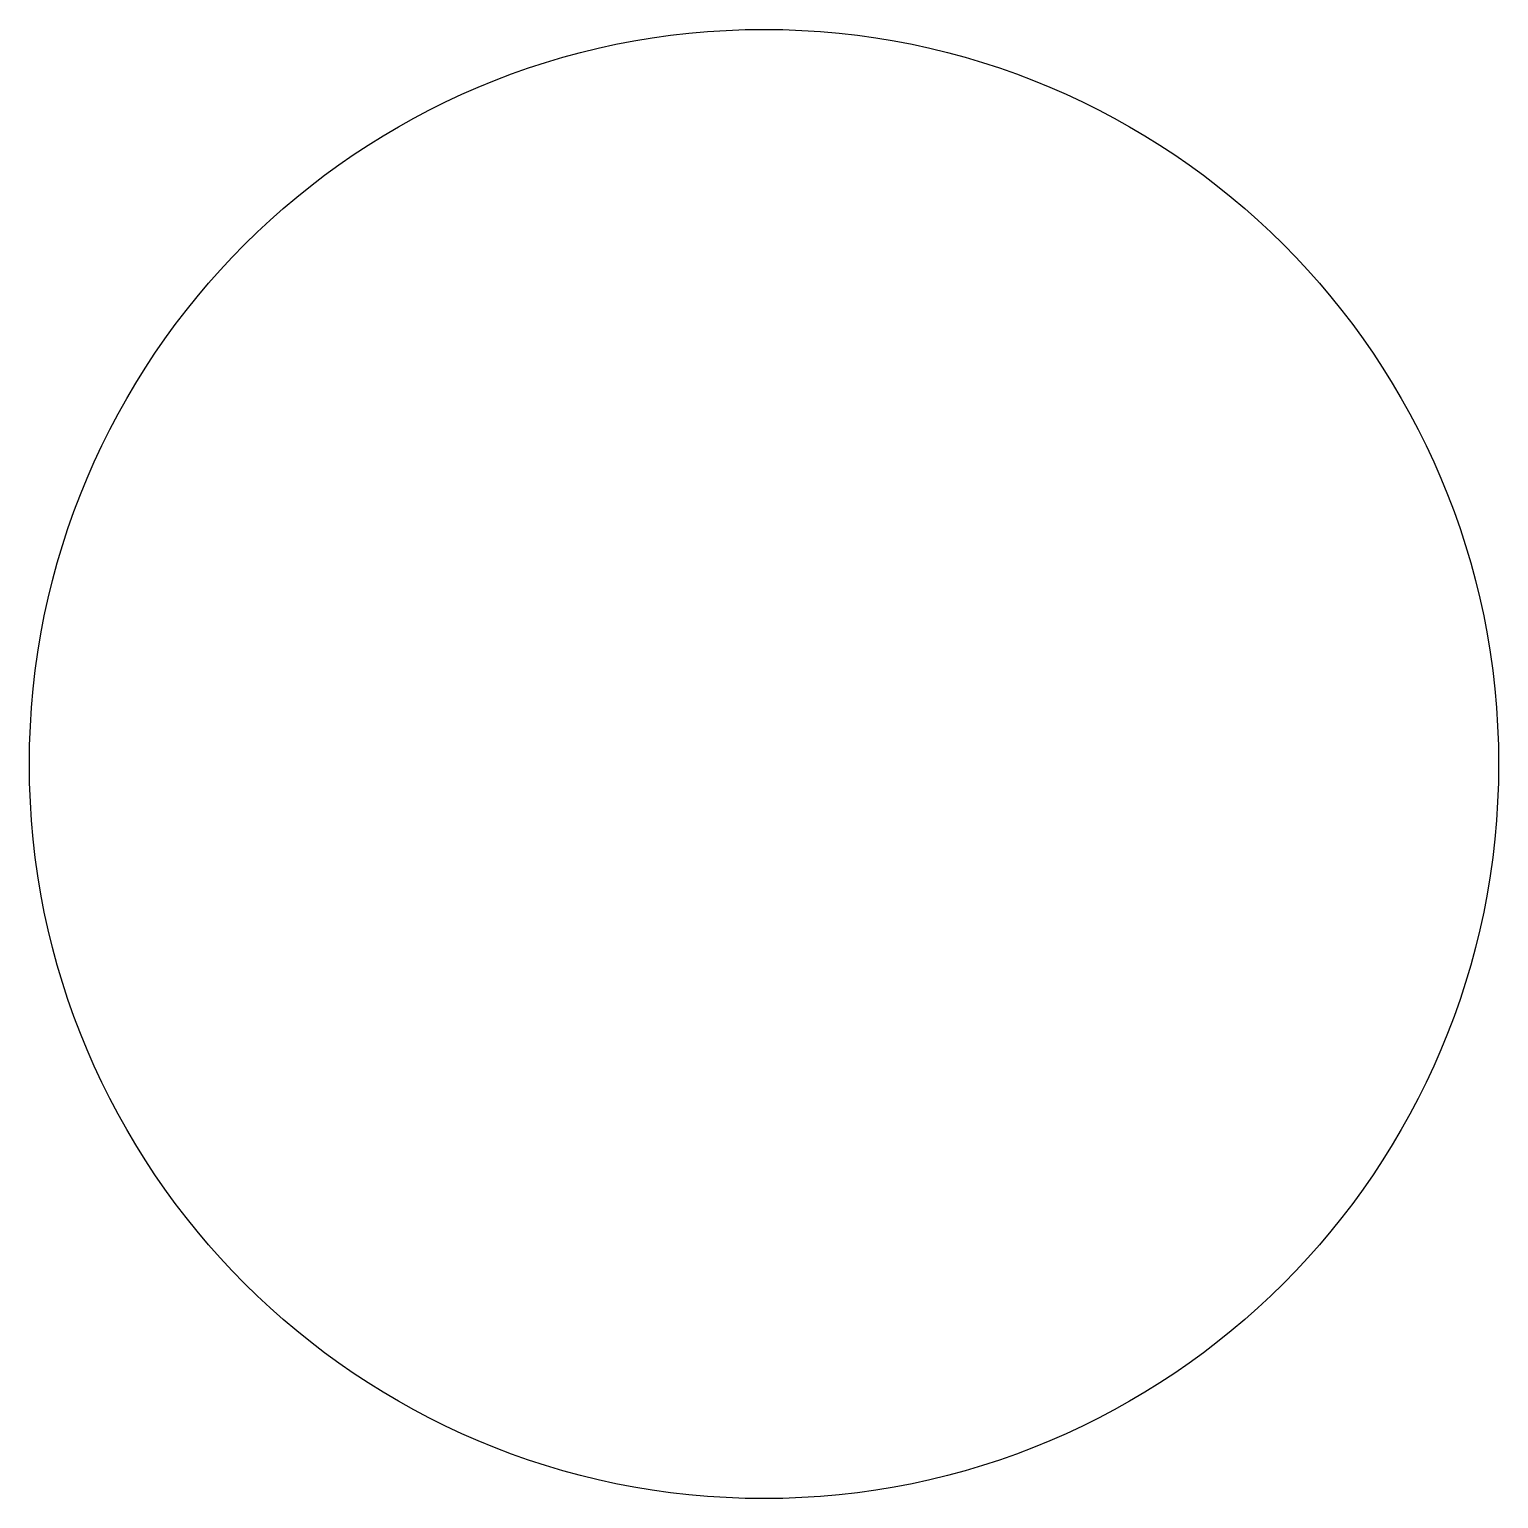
# Model space of a CAD drawing. Extents: x -1 to 1, y -1 to 1.
import ezdxf

# ---------------------------------------------------------------- set-up
doc = ezdxf.new("R2010")
doc.units = 0

msp = doc.modelspace()

# ---------------------------------------------------------------- linework, layer by layer
at = {"layer": '', "color": 0}
msp.add_circle((0, 0), 1, dxfattribs=at)

doc.saveas('drawing.dxf')
